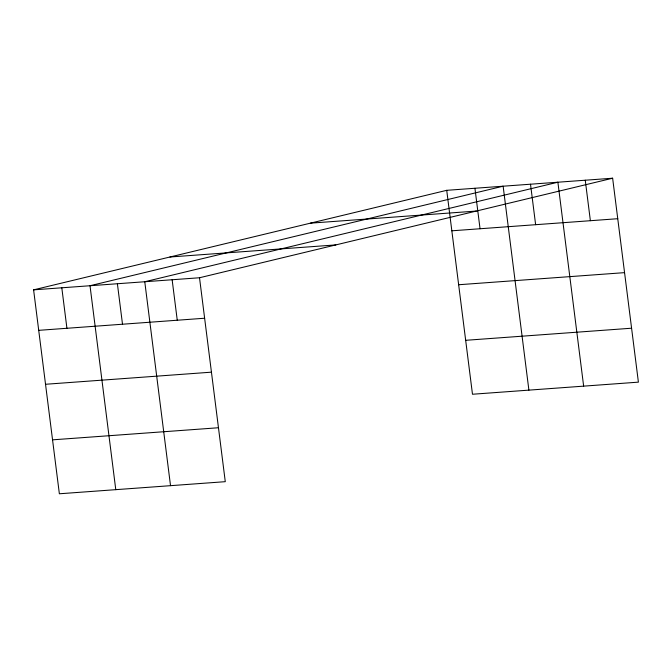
<?xml version="1.0" encoding="UTF-8"?>
<svg xmlns="http://www.w3.org/2000/svg" width="672" height="672" viewBox="0 0 672 672"><rect width="100%" height="100%" fill="white"/><g stroke="black" fill="none" stroke-linecap="round" stroke-linejoin="round"><path stroke-width="1.01" d="M612.637 178.223L199.517 277.754L225.28 481.681L59.363 493.777L33.6 289.85L446.72 190.319L612.637 178.223L638.4 382.15L472.483 394.246L446.72 190.319M310.388 223.163L476.305 211.067M451.836 230.807L617.753 218.711M169.932 257.006L335.849 244.91M33.6 289.85L199.517 277.754M458.648 284.743L624.565 272.639M38.716 330.338L204.632 318.234M465.671 340.309L631.588 328.213M45.528 384.275L211.445 372.17M52.55 439.841L218.467 427.745M585.262 180.222L590.377 220.702M583.649 386.14L557.886 182.213L144.766 281.744L170.528 485.671M530.51 184.212L535.626 224.692M528.898 390.13L503.135 186.203L90.014 285.734L115.777 489.661M474.928 188.261L480.043 228.749M172.141 279.754L177.257 320.233M117.39 283.744L122.506 324.223M61.807 287.792L66.923 328.28"/></g></svg>
